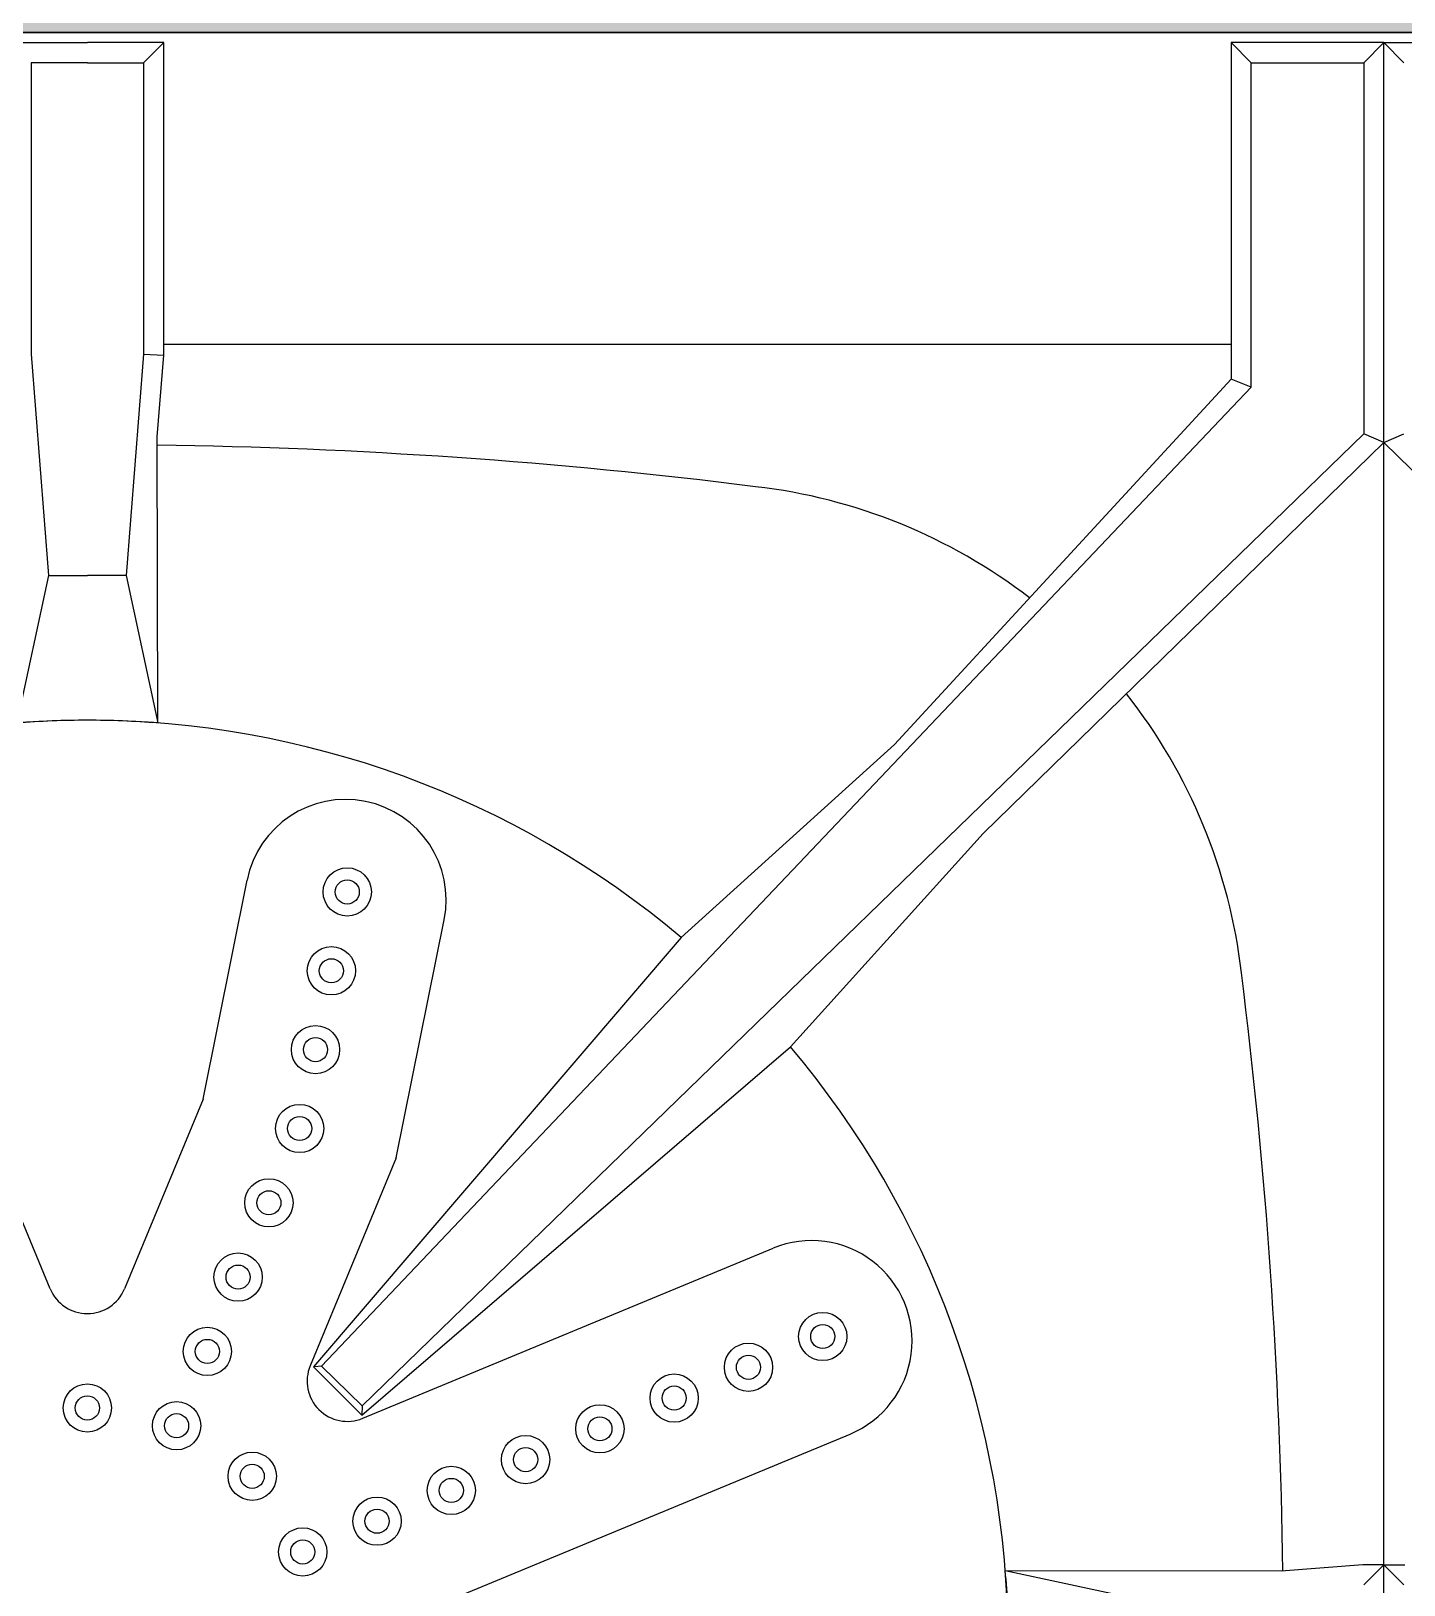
# Model space of a CAD drawing. Header units: metres. Extents: x 95 to 486, y 2972 to 3465.
# Drawn here: x 172.0454 to 172.2161, y 3246.5606 to 3246.7538 of the extents above; entities that cross this region are included whole.
import ezdxf

# ---------------------------------------------------------------- set-up
doc = ezdxf.new("R2010")
doc.units = ezdxf.units.M
doc.linetypes.add('ACAD_ISO03W100', pattern=[30, 12, -18])
for name, color, linetype in [('0_HOJA-CARATULA', 7, 'Continuous'), ('0_MUROS', 7, 'Continuous'), ('E_INOXIGAS', 1, 'Continuous'), ('INOXI', 1, 'Continuous'), ('XX', 2, 'Continuous')]:
    doc.layers.add(name, color=color, linetype=linetype)

# ---------------------------------------------------------------- blocks, each defined once
blk = doc.blocks.new('A$C607D168B')
at = {"color": 8}
for p, q in [((0.04381648862705578, -0.1566304003164936), (0.09486199934262274, -0.135486657479845)), ((0.06740743743621902, -0.17564088658761), (0.04381648862705667, -0.1658691956416067)), ((0.06740743743621902, -0.17564088658761), (0.09463200296863139, -0.1811214302956863)), ((0.06008834208675928, -0.1996690230368712), (0.03424940281792832, -0.1889661839543884)), ((0.02771658799354793, -0.1954989987787696), (0.04886033083019647, -0.2465445094943357)), ((0.06008834208675928, -0.1996690230368712), (0.08969826146842141, -0.2056297593862029)), ((0.004619599680765418, -0.2050660845878971), (0.02576334251741397, -0.2561115953034632))]:
    blk.add_line(p, q, dxfattribs=at)
for centre, radius in [((0.0290002020182083, -0.1612497979790497), 0.003), ((0.0290002020182083, -0.1612497979790497), 0.003), ((0.0290002020182083, -0.1612497979790497), 0.003), ((0.0290002020182083, -0.1612497979790497), 0.003), ((0.0290002020182083, -0.1612497979790497), 0.003), ((0.0290002020182083, -0.1612497979790497), 0.003), ((0.0290002020182083, -0.1612497979790497), 0.003), ((0.0290002020182083, -0.1612497979790497), 0.003), ((0.0290002020182083, -0.1612497979790497), 0.003), ((0.0290002020182083, -0.1612497979790497), 0.003), ((0.0290002020182083, -0.1612497979790497), 0.003), ((0.0290002020182083, -0.1612497979790497), 0.003), ((0.0290002020182083, -0.1612497979790497), 0.003), ((0.0290002020182083, -0.1612497979790497), 0.003), ((0.0290002020182083, -0.1612497979790497), 0.003), ((0.0290002020182083, -0.1612497979790497), 0.003), ((0.0290002020182083, -0.1612497979790497), 0.0015), ((0.0290002020182083, -0.1612497979790497), 0.0015), ((0.0290002020182083, -0.1612497979790497), 0.0015), ((0.0290002020182083, -0.1612497979790497), 0.0015), ((0.0290002020182083, -0.1612497979790497), 0.0015), ((0.0290002020182083, -0.1612497979790497), 0.0015), ((0.0290002020182083, -0.1612497979790497), 0.0015), ((0.0290002020182083, -0.1612497979790497), 0.0015), ((0.0290002020182083, -0.1612497979790497), 0.0015), ((0.0290002020182083, -0.1612497979790497), 0.0015), ((0.0290002020182083, -0.1612497979790497), 0.0015), ((0.0290002020182083, -0.1612497979790497), 0.0015), ((0.0290002020182083, -0.1612497979790497), 0.0015), ((0.0290002020182083, -0.1612497979790497), 0.0015), ((0.0290002020182083, -0.1612497979790497), 0.0015), ((0.0290002020182083, -0.1612497979790497), 0.0015), ((0.02679270846103599, -0.1723476175176373), 0.003), ((0.02679270846103599, -0.1723476175176373), 0.003), ((0.02679270846103599, -0.1723476175176373), 0.003), ((0.02679270846103599, -0.1723476175176373), 0.003), ((0.02679270846103599, -0.1723476175176373), 0.003), ((0.02679270846103599, -0.1723476175176373), 0.003), ((0.02679270846103599, -0.1723476175176373), 0.003), ((0.02679270846103599, -0.1723476175176373), 0.003), ((0.02679270846103599, -0.1723476175176373), 0.003), ((0.02679270846103599, -0.1723476175176373), 0.003), ((0.02679270846103599, -0.1723476175176373), 0.003), ((0.02679270846103599, -0.1723476175176373), 0.003), ((0.02679270846103599, -0.1723476175176373), 0.003), ((0.02679270846103599, -0.1723476175176373), 0.003), ((0.02679270846103599, -0.1723476175176373), 0.003), ((0.02679270846103599, -0.1723476175176373), 0.003), ((0.02679270846103599, -0.1723476175176373), 0.0015), ((0.02679270846103599, -0.1723476175176373), 0.0015), ((0.02679270846103599, -0.1723476175176373), 0.0015), ((0.02679270846103599, -0.1723476175176373), 0.0015), ((0.02679270846103599, -0.1723476175176373), 0.0015), ((0.02679270846103599, -0.1723476175176373), 0.0015), ((0.02679270846103599, -0.1723476175176373), 0.0015), ((0.02679270846103599, -0.1723476175176373), 0.0015), ((0.02679270846103599, -0.1723476175176373), 0.0015), ((0.02679270846103599, -0.1723476175176373), 0.0015), ((0.02679270846103599, -0.1723476175176373), 0.0015), ((0.02679270846103599, -0.1723476175176373), 0.0015), ((0.02679270846103599, -0.1723476175176373), 0.0015), ((0.02679270846103599, -0.1723476175176373), 0.0015), ((0.02679270846103599, -0.1723476175176373), 0.0015), ((0.02679270846103599, -0.1723476175176373), 0.0015), ((0.03603150378614917, -0.1761744518412875), 0.003), ((0.03603150378614917, -0.1761744518412875), 0.003), ((0.03603150378614917, -0.1761744518412875), 0.003), ((0.03603150378614917, -0.1761744518412875), 0.003), ((0.03603150378614917, -0.1761744518412875), 0.003), ((0.03603150378614917, -0.1761744518412875), 0.003), ((0.03603150378614917, -0.1761744518412875), 0.003), ((0.03603150378614917, -0.1761744518412875), 0.003), ((0.03603150378614917, -0.1761744518412875), 0.003), ((0.03603150378614917, -0.1761744518412875), 0.003), ((0.03603150378614917, -0.1761744518412875), 0.003), ((0.03603150378614917, -0.1761744518412875), 0.003), ((0.03603150378614917, -0.1761744518412875), 0.003), ((0.03603150378614917, -0.1761744518412875), 0.003), ((0.03603150378614917, -0.1761744518412875), 0.003), ((0.03603150378614917, -0.1761744518412875), 0.003), ((0.03603150378614917, -0.1761744518412875), 0.0015), ((0.03603150378614917, -0.1761744518412875), 0.0015), ((0.03603150378614917, -0.1761744518412875), 0.0015), ((0.03603150378614917, -0.1761744518412875), 0.0015), ((0.03603150378614917, -0.1761744518412875), 0.0015), ((0.03603150378614917, -0.1761744518412875), 0.0015), ((0.03603150378614917, -0.1761744518412875), 0.0015), ((0.03603150378614917, -0.1761744518412875), 0.0015), ((0.03603150378614917, -0.1761744518412875), 0.0015), ((0.03603150378614917, -0.1761744518412875), 0.0015), ((0.03603150378614917, -0.1761744518412875), 0.0015), ((0.03603150378614917, -0.1761744518412875), 0.0015), ((0.03603150378614917, -0.1761744518412875), 0.0015), ((0.03603150378614917, -0.1761744518412875), 0.0015), ((0.03603150378614917, -0.1761744518412875), 0.0015), ((0.03603150378614917, -0.1761744518412875), 0.0015), ((0.04527029911126235, -0.1800012861649378), 0.003), ((0.04527029911126146, -0.1800012861649387), 0.003), ((0.04527029911126235, -0.1800012861649378), 0.003), ((0.04527029911126146, -0.1800012861649387), 0.003), ((0.04527029911126235, -0.1800012861649378), 0.003), ((0.04527029911126235, -0.1800012861649378), 0.003), ((0.04527029911126235, -0.1800012861649378), 0.003), ((0.04527029911126235, -0.1800012861649378), 0.003), ((0.04527029911126235, -0.1800012861649378), 0.003), ((0.04527029911126146, -0.1800012861649387), 0.003), ((0.04527029911126146, -0.1800012861649387), 0.003), ((0.04527029911126146, -0.1800012861649387), 0.003), ((0.04527029911126146, -0.1800012861649387), 0.003), ((0.04527029911126146, -0.1800012861649387), 0.003), ((0.04527029911126235, -0.1800012861649378), 0.003), ((0.04527029911126235, -0.1800012861649378), 0.003), ((0.02050629867261833, -0.1817558946334588), 0.003), ((0.02050629867261833, -0.1817558946334588), 0.003), ((0.02050629867261833, -0.1817558946334588), 0.003), ((0.02050629867261833, -0.1817558946334588), 0.003), ((0.02050629867261833, -0.1817558946334588), 0.003), ((0.02050629867261833, -0.1817558946334588), 0.003), ((0.02050629867261833, -0.1817558946334588), 0.003), ((0.02050629867261833, -0.1817558946334588), 0.003), ((0.02050629867261833, -0.1817558946334596), 0.003), ((0.02050629867261833, -0.1817558946334588), 0.003), ((0.02050629867261833, -0.1817558946334588), 0.003), ((0.02050629867261833, -0.1817558946334588), 0.003), ((0.02050629867261833, -0.1817558946334588), 0.003), ((0.02050629867261833, -0.1817558946334588), 0.003), ((0.02050629867261833, -0.1817558946334588), 0.003), ((0.02050629867261833, -0.1817558946334588), 0.003), ((0.04527029911126235, -0.1800012861649378), 0.0015), ((0.04527029911126146, -0.1800012861649387), 0.0015), ((0.04527029911126235, -0.1800012861649378), 0.0015), ((0.04527029911126146, -0.1800012861649387), 0.0015), ((0.04527029911126235, -0.1800012861649378), 0.0015), ((0.04527029911126235, -0.1800012861649378), 0.0015), ((0.04527029911126235, -0.1800012861649378), 0.0015), ((0.04527029911126235, -0.1800012861649378), 0.0015), ((0.04527029911126235, -0.1800012861649378), 0.0015), ((0.04527029911126146, -0.1800012861649387), 0.0015), ((0.04527029911126146, -0.1800012861649387), 0.0015), ((0.04527029911126146, -0.1800012861649387), 0.0015), ((0.04527029911126146, -0.1800012861649387), 0.0015), ((0.04527029911126146, -0.1800012861649387), 0.0015), ((0.04527029911126235, -0.1800012861649378), 0.0015), ((0.04527029911126235, -0.1800012861649378), 0.0015), ((0.02050629867261833, -0.1817558946334588), 0.0015), ((0.02050629867261833, -0.1817558946334588), 0.0015), ((0.02050629867261833, -0.1817558946334588), 0.0015), ((0.02050629867261833, -0.1817558946334588), 0.0015), ((0.02050629867261833, -0.1817558946334588), 0.0015), ((0.02050629867261833, -0.1817558946334588), 0.0015), ((0.02050629867261833, -0.1817558946334588), 0.0015), ((0.02050629867261833, -0.1817558946334588), 0.0015), ((0.02050629867261833, -0.1817558946334596), 0.0015), ((0.02050629867261833, -0.1817558946334588), 0.0015), ((0.02050629867261833, -0.1817558946334588), 0.0015), ((0.02050629867261833, -0.1817558946334588), 0.0015), ((0.02050629867261833, -0.1817558946334588), 0.0015), ((0.02050629867261833, -0.1817558946334588), 0.0015), ((0.02050629867261833, -0.1817558946334588), 0.0015), ((0.02050629867261833, -0.1817558946334588), 0.0015), ((0.05450909443637464, -0.183828120488589), 0.003), ((0.05450909443637464, -0.1838281204885899), 0.003), ((0.05450909443637464, -0.183828120488589), 0.003), ((0.05450909443637464, -0.1838281204885899), 0.003), ((0.05450909443637464, -0.183828120488589), 0.003), ((0.05450909443637464, -0.183828120488589), 0.003), ((0.05450909443637464, -0.183828120488589), 0.003), ((0.05450909443637464, -0.1838281204885899), 0.003), ((0.05450909443637464, -0.183828120488589), 0.003), ((0.05450909443637464, -0.183828120488589), 0.003), ((0.05450909443637464, -0.183828120488589), 0.003), ((0.05450909443637464, -0.183828120488589), 0.003), ((0.05450909443637464, -0.183828120488589), 0.003), ((0.05450909443637464, -0.183828120488589), 0.003), ((0.05450909443637464, -0.183828120488589), 0.003), ((0.05450909443637464, -0.1838281204885899), 0.003), ((0.05450909443637464, -0.183828120488589), 0.0015), ((0.05450909443637464, -0.1838281204885899), 0.0015), ((0.05450909443637464, -0.183828120488589), 0.0015), ((0.05450909443637464, -0.1838281204885899), 0.0015), ((0.05450909443637464, -0.183828120488589), 0.0015), ((0.05450909443637464, -0.183828120488589), 0.0015), ((0.05450909443637464, -0.183828120488589), 0.0015), ((0.05450909443637464, -0.1838281204885899), 0.0015), ((0.05450909443637464, -0.183828120488589), 0.0015), ((0.05450909443637464, -0.183828120488589), 0.0015), ((0.05450909443637464, -0.183828120488589), 0.0015), ((0.05450909443637464, -0.183828120488589), 0.0015), ((0.05450909443637464, -0.183828120488589), 0.0015), ((0.05450909443637464, -0.183828120488589), 0.0015), ((0.05450909443637464, -0.183828120488589), 0.0015), ((0.05450909443637464, -0.1838281204885899), 0.0015), ((0.01109802155679596, -0.1880423044218773), 0.003), ((0.01109802155679596, -0.1880423044218773), 0.003), ((0.01109802155679596, -0.1880423044218773), 0.003), ((0.01109802155679596, -0.1880423044218773), 0.003), ((0.01109802155679596, -0.1880423044218773), 0.003), ((0.01109802155679596, -0.1880423044218773), 0.003), ((0.01109802155679596, -0.1880423044218773), 0.003), ((0.01109802155679596, -0.1880423044218773), 0.003), ((0.01109802155679596, -0.1880423044218773), 0.003), ((0.01109802155679596, -0.1880423044218773), 0.003), ((0.01109802155679596, -0.1880423044218773), 0.003), ((0.01109802155679596, -0.1880423044218773), 0.003), ((0.01109802155679596, -0.1880423044218773), 0.003), ((0.01109802155679596, -0.1880423044218773), 0.003), ((0.01109802155679596, -0.1880423044218773), 0.003), ((0.01109802155679596, -0.1880423044218773), 0.003), ((0.01109802155679596, -0.1880423044218773), 0.003), ((0.01109802155679596, -0.1880423044218773), 0.003), ((0.01109802155679596, -0.1880423044218773), 0.003), ((0.01109802155679596, -0.1880423044218773), 0.003), ((0.01109802155679596, -0.1880423044218773), 0.003), ((0.01109802155679596, -0.1880423044218773), 0.003), ((0.01109802155679596, -0.1880423044218773), 0.003), ((0.01109802155679596, -0.1880423044218773), 0.003), ((0.01109802155679596, -0.1880423044218773), 0.003), ((0.01109802155679596, -0.1880423044218773), 0.003), ((0.01109802155679596, -0.1880423044218773), 0.003), ((0.01109802155679596, -0.1880423044218773), 0.003), ((0.01109802155679596, -0.1880423044218773), 0.003), ((0.01109802155679596, -0.1880423044218773), 0.003), ((0.01109802155679596, -0.1880423044218773), 0.003), ((0.01109802155679596, -0.1880423044218773), 0.003), ((0.01109802155679596, -0.1880423044218773), 0.003), ((0.01109802155679596, -0.1880423044218773), 0.003), ((0.01109802155679596, -0.1880423044218773), 0.003), ((0.01109802155679596, -0.1880423044218773), 0.003), ((0.01109802155679596, -0.1880423044218773), 0.003), ((0.01109802155679596, -0.1880423044218773), 0.003), ((0.01109802155679596, -0.1880423044218773), 0.003), ((0.01109802155679596, -0.1880423044218773), 0.003), ((0.01109802155679596, -0.1880423044218773), 0.003), ((0.01109802155679596, -0.1880423044218773), 0.003), ((0.01109802155679596, -0.1880423044218773), 0.003), ((0.01109802155679596, -0.1880423044218773), 0.003), ((0.01109802155679596, -0.1880423044218773), 0.003), ((0.01109802155679596, -0.1880423044218773), 0.003), ((0.01109802155679596, -0.1880423044218773), 0.003), ((0.01109802155679596, -0.1880423044218773), 0.003), ((0.06374788976148782, -0.187654954812241), 0.003), ((0.06374788976148782, -0.187654954812241), 0.003), ((0.06374788976148782, -0.187654954812241), 0.003), ((0.06374788976148782, -0.187654954812241), 0.003), ((0.06374788976148782, -0.187654954812241), 0.003), ((0.06374788976148782, -0.187654954812241), 0.003), ((0.06374788976148782, -0.187654954812241), 0.003), ((0.06374788976148782, -0.187654954812241), 0.003), ((0.06374788976148782, -0.187654954812241), 0.003), ((0.06374788976148782, -0.187654954812241), 0.003), ((0.06374788976148782, -0.187654954812241), 0.003), ((0.06374788976148782, -0.187654954812241), 0.003), ((0.06374788976148782, -0.187654954812241), 0.003), ((0.06374788976148782, -0.187654954812241), 0.003), ((0.06374788976148782, -0.187654954812241), 0.003), ((0.06374788976148782, -0.187654954812241), 0.003), ((0.01109802155679596, -0.1880423044218773), 0.0015), ((0.01109802155679596, -0.1880423044218773), 0.0015), ((0.01109802155679596, -0.1880423044218773), 0.0015), ((0.01109802155679596, -0.1880423044218773), 0.0015), ((0.01109802155679596, -0.1880423044218773), 0.0015), ((0.01109802155679596, -0.1880423044218773), 0.0015), ((0.01109802155679596, -0.1880423044218773), 0.0015), ((0.01109802155679596, -0.1880423044218773), 0.0015), ((0.01109802155679596, -0.1880423044218773), 0.0015), ((0.01109802155679596, -0.1880423044218773), 0.0015), ((0.01109802155679596, -0.1880423044218773), 0.0015), ((0.01109802155679596, -0.1880423044218773), 0.0015), ((0.01109802155679596, -0.1880423044218773), 0.0015), ((0.01109802155679596, -0.1880423044218773), 0.0015), ((0.01109802155679596, -0.1880423044218773), 0.0015), ((0.01109802155679596, -0.1880423044218773), 0.0015), ((0.01109802155679596, -0.1880423044218773), 0.0015), ((0.01109802155679596, -0.1880423044218773), 0.0015), ((0.01109802155679596, -0.1880423044218773), 0.0015), ((0.01109802155679596, -0.1880423044218773), 0.0015), ((0.01109802155679596, -0.1880423044218773), 0.0015), ((0.01109802155679596, -0.1880423044218773), 0.0015), ((0.01109802155679596, -0.1880423044218773), 0.0015), ((0.01109802155679596, -0.1880423044218773), 0.0015), ((0.01109802155679596, -0.1880423044218773), 0.0015), ((0.01109802155679596, -0.1880423044218773), 0.0015), ((0.01109802155679596, -0.1880423044218773), 0.0015), ((0.01109802155679596, -0.1880423044218773), 0.0015), ((0.01109802155679596, -0.1880423044218773), 0.0015), ((0.01109802155679596, -0.1880423044218773), 0.0015), ((0.01109802155679596, -0.1880423044218773), 0.0015), ((0.01109802155679596, -0.1880423044218773), 0.0015), ((0.01109802155679596, -0.1880423044218773), 0.0015), ((0.01109802155679596, -0.1880423044218773), 0.0015), ((0.01109802155679596, -0.1880423044218773), 0.0015), ((0.01109802155679596, -0.1880423044218773), 0.0015), ((0.01109802155679596, -0.1880423044218773), 0.0015), ((0.01109802155679596, -0.1880423044218773), 0.0015), ((0.01109802155679596, -0.1880423044218773), 0.0015), ((0.01109802155679596, -0.1880423044218773), 0.0015), ((0.01109802155679596, -0.1880423044218773), 0.0015), ((0.01109802155679596, -0.1880423044218773), 0.0015), ((0.01109802155679596, -0.1880423044218773), 0.0015), ((0.01109802155679596, -0.1880423044218773), 0.0015), ((0.01109802155679596, -0.1880423044218773), 0.0015), ((0.01109802155679596, -0.1880423044218773), 0.0015), ((0.01109802155679596, -0.1880423044218773), 0.0015), ((0.01109802155679596, -0.1880423044218773), 0.0015), ((0.06374788976148782, -0.187654954812241), 0.0015), ((0.06374788976148782, -0.187654954812241), 0.0015), ((0.06374788976148782, -0.187654954812241), 0.0015), ((0.06374788976148782, -0.187654954812241), 0.0015), ((0.06374788976148782, -0.187654954812241), 0.0015), ((0.06374788976148782, -0.187654954812241), 0.0015), ((0.06374788976148782, -0.187654954812241), 0.0015), ((0.06374788976148782, -0.187654954812241), 0.0015), ((0.06374788976148782, -0.187654954812241), 0.0015), ((0.06374788976148782, -0.187654954812241), 0.0015), ((0.06374788976148782, -0.187654954812241), 0.0015), ((0.06374788976148782, -0.187654954812241), 0.0015), ((0.06374788976148782, -0.187654954812241), 0.0015), ((0.06374788976148782, -0.187654954812241), 0.0015), ((0.06374788976148782, -0.187654954812241), 0.0015), ((0.06374788976148782, -0.187654954812241), 0.0015), ((0.07355122139769676, -0.1896284514123252), 0.003), ((0.07355122139769676, -0.1896284514123252), 0.003), ((0.07355122139769676, -0.1896284514123252), 0.003), ((0.07355122139769676, -0.1896284514123252), 0.003), ((0.07355122139769676, -0.1896284514123252), 0.003), ((0.07355122139769676, -0.1896284514123252), 0.003), ((0.07355122139769676, -0.1896284514123252), 0.003), ((0.07355122139769676, -0.1896284514123252), 0.003), ((0.07355122139769676, -0.1896284514123252), 0.003), ((0.07355122139769676, -0.1896284514123252), 0.003), ((0.07355122139769676, -0.1896284514123252), 0.003), ((0.07355122139769676, -0.1896284514123252), 0.003), ((0.07355122139769499, -0.1896284514123261), 0.003), ((0.07355122139769676, -0.1896284514123252), 0.003), ((0.07355122139769676, -0.1896284514123252), 0.003), ((0.07355122139769676, -0.1896284514123252), 0.003), ((0.07355122139769676, -0.1896284514123252), 0.0015), ((0.07355122139769676, -0.1896284514123252), 0.0015), ((0.07355122139769676, -0.1896284514123252), 0.0015), ((0.07355122139769676, -0.1896284514123252), 0.0015), ((0.07355122139769676, -0.1896284514123252), 0.0015), ((0.07355122139769676, -0.1896284514123252), 0.0015), ((0.07355122139769676, -0.1896284514123252), 0.0015), ((0.07355122139769676, -0.1896284514123252), 0.0015), ((0.07355122139769676, -0.1896284514123252), 0.0015), ((0.07355122139769676, -0.1896284514123252), 0.0015), ((0.07355122139769676, -0.1896284514123252), 0.0015), ((0.07355122139769676, -0.1896284514123252), 0.0015), ((0.07355122139769499, -0.1896284514123261), 0.0015), ((0.07355122139769676, -0.1896284514123252), 0.0015), ((0.07355122139769676, -0.1896284514123252), 0.0015), ((0.07355122139769676, -0.1896284514123252), 0.0015), ((0.08335455303390216, -0.1916019480124094), 0.003), ((0.08335455303390216, -0.1916019480124094), 0.003), ((0.08335455303390216, -0.1916019480124094), 0.003), ((0.08335455303390216, -0.1916019480124094), 0.003), ((0.08335455303390216, -0.1916019480124094), 0.003), ((0.08335455303390216, -0.1916019480124094), 0.003), ((0.08335455303390216, -0.1916019480124094), 0.003), ((0.08335455303390216, -0.1916019480124094), 0.003), ((0.08335455303390216, -0.1916019480124094), 0.003), ((0.08335455303390216, -0.1916019480124094), 0.003), ((0.08335455303390216, -0.1916019480124094), 0.003), ((0.08335455303390216, -0.1916019480124094), 0.003), ((0.08335455303390216, -0.1916019480124094), 0.003), ((0.08335455303390216, -0.1916019480124094), 0.003), ((0.08335455303390216, -0.1916019480124094), 0.003), ((0.08335455303390216, -0.1916019480124094), 0.003), ((0.08335455303390216, -0.1916019480124094), 0.0015), ((0.08335455303390216, -0.1916019480124094), 0.0015), ((0.08335455303390216, -0.1916019480124094), 0.0015), ((0.08335455303390216, -0.1916019480124094), 0.0015), ((0.08335455303390216, -0.1916019480124094), 0.0015), ((0.08335455303390216, -0.1916019480124094), 0.0015), ((0.08335455303390216, -0.1916019480124094), 0.0015), ((0.08335455303390216, -0.1916019480124094), 0.0015), ((0.08335455303390216, -0.1916019480124094), 0.0015), ((0.08335455303390216, -0.1916019480124094), 0.0015), ((0.08335455303390216, -0.1916019480124094), 0.0015), ((0.08335455303390216, -0.1916019480124094), 0.0015), ((0.08335455303390216, -0.1916019480124094), 0.0015), ((0.08335455303390216, -0.1916019480124094), 0.0015), ((0.08335455303390216, -0.1916019480124094), 0.0015), ((0.08335455303390216, -0.1916019480124094), 0.0015), ((0.09315788467010933, -0.1935754446124944), 0.003), ((0.09315788467010933, -0.1935754446124944), 0.003), ((0.09315788467010844, -0.1935754446124935), 0.003), ((0.09315788467010844, -0.1935754446124935), 0.003), ((0.09315788467010844, -0.1935754446124935), 0.003), ((0.09315788467010844, -0.1935754446124935), 0.003), ((0.09315788467010844, -0.1935754446124935), 0.003), ((0.09315788467010933, -0.1935754446124944), 0.003), ((0.09315788467010933, -0.1935754446124944), 0.003), ((0.09315788467010844, -0.1935754446124935), 0.003), ((0.09315788467010844, -0.1935754446124935), 0.003), ((0.09315788467010933, -0.1935754446124944), 0.003), ((0.09315788467010933, -0.1935754446124944), 0.003), ((0.09315788467010933, -0.1935754446124944), 0.003), ((0.09315788467010933, -0.1935754446124944), 0.003), ((0.09315788467010933, -0.1935754446124944), 0.003), ((0.09315788467010933, -0.1935754446124944), 0.0015), ((0.09315788467010933, -0.1935754446124944), 0.0015), ((0.09315788467010844, -0.1935754446124935), 0.0015), ((0.09315788467010844, -0.1935754446124935), 0.0015), ((0.09315788467010844, -0.1935754446124935), 0.0015), ((0.09315788467010844, -0.1935754446124935), 0.0015), ((0.09315788467010844, -0.1935754446124935), 0.0015), ((0.09315788467010933, -0.1935754446124944), 0.0015), ((0.09315788467010933, -0.1935754446124944), 0.0015), ((0.09315788467010844, -0.1935754446124935), 0.0015), ((0.09315788467010844, -0.1935754446124935), 0.0015), ((0.09315788467010933, -0.1935754446124944), 0.0015), ((0.09315788467010933, -0.1935754446124944), 0.0015), ((0.09315788467010933, -0.1935754446124944), 0.0015), ((0.09315788467010933, -0.1935754446124944), 0.0015), ((0.09315788467010933, -0.1935754446124944), 0.0015), ((0.01492485588044712, -0.1972810997469896), 0.003), ((0.01492485588044712, -0.1972810997469896), 0.003), ((0.01492485588044712, -0.1972810997469896), 0.003), ((0.01492485588044712, -0.1972810997469896), 0.003), ((0.01492485588044712, -0.1972810997469896), 0.003), ((0.01492485588044712, -0.1972810997469896), 0.003), ((0.01492485588044712, -0.1972810997469896), 0.003), ((0.01492485588044712, -0.1972810997469896), 0.003), ((0.01492485588044712, -0.1972810997469896), 0.003), ((0.01492485588044712, -0.1972810997469896), 0.003), ((0.01492485588044712, -0.1972810997469896), 0.003), ((0.01492485588044712, -0.1972810997469896), 0.003), ((0.01492485588044712, -0.1972810997469896), 0.003), ((0.01492485588044712, -0.1972810997469896), 0.003), ((0.01492485588044712, -0.1972810997469896), 0.003), ((0.01492485588044712, -0.1972810997469896), 0.003), ((0.01492485588044712, -0.1972810997469896), 0.0015), ((0.01492485588044712, -0.1972810997469896), 0.0015), ((0.01492485588044712, -0.1972810997469896), 0.0015), ((0.01492485588044712, -0.1972810997469896), 0.0015), ((0.01492485588044712, -0.1972810997469896), 0.0015), ((0.01492485588044712, -0.1972810997469896), 0.0015), ((0.01492485588044712, -0.1972810997469896), 0.0015), ((0.01492485588044712, -0.1972810997469896), 0.0015), ((0.01492485588044712, -0.1972810997469896), 0.0015), ((0.01492485588044712, -0.1972810997469896), 0.0015), ((0.01492485588044712, -0.1972810997469896), 0.0015), ((0.01492485588044712, -0.1972810997469896), 0.0015), ((0.01492485588044712, -0.1972810997469896), 0.0015), ((0.01492485588044712, -0.1972810997469896), 0.0015), ((0.01492485588044712, -0.1972810997469896), 0.0015), ((0.01492485588044712, -0.1972810997469896), 0.0015), ((0.01875169020409739, -0.2065198950721019), 0.003), ((0.01875169020409739, -0.2065198950721019), 0.003), ((0.01875169020409739, -0.2065198950721019), 0.003), ((0.01875169020409739, -0.2065198950721019), 0.003), ((0.01875169020409739, -0.2065198950721019), 0.003), ((0.01875169020409739, -0.2065198950721019), 0.003), ((0.01875169020409739, -0.2065198950721019), 0.003), ((0.01875169020409739, -0.2065198950721019), 0.003), ((0.01875169020409739, -0.2065198950721019), 0.003), ((0.01875169020409739, -0.2065198950721019), 0.003), ((0.01875169020409739, -0.2065198950721019), 0.003), ((0.01875169020409739, -0.2065198950721019), 0.003), ((0.01875169020409739, -0.2065198950721019), 0.003), ((0.01875169020409739, -0.2065198950721019), 0.003), ((0.01875169020409739, -0.2065198950721019), 0.003), ((0.01875169020409739, -0.2065198950721019), 0.003), ((0.01875169020409739, -0.2065198950721019), 0.0015), ((0.01875169020409739, -0.2065198950721019), 0.0015), ((0.01875169020409739, -0.2065198950721019), 0.0015), ((0.01875169020409739, -0.2065198950721019), 0.0015), ((0.01875169020409739, -0.2065198950721019), 0.0015), ((0.01875169020409739, -0.2065198950721019), 0.0015), ((0.01875169020409739, -0.2065198950721019), 0.0015), ((0.01875169020409739, -0.2065198950721019), 0.0015), ((0.01875169020409739, -0.2065198950721019), 0.0015), ((0.01875169020409739, -0.2065198950721019), 0.0015), ((0.01875169020409739, -0.2065198950721019), 0.0015), ((0.01875169020409739, -0.2065198950721019), 0.0015), ((0.01875169020409739, -0.2065198950721019), 0.0015), ((0.01875169020409739, -0.2065198950721019), 0.0015), ((0.01875169020409739, -0.2065198950721019), 0.0015), ((0.01875169020409739, -0.2065198950721019), 0.0015), ((0.02257852452774856, -0.215758690397216), 0.003), ((0.02257852452774856, -0.215758690397216), 0.003), ((0.02257852452774856, -0.2157586903972151), 0.003), ((0.02257852452774856, -0.2157586903972151), 0.003), ((0.02257852452774856, -0.2157586903972151), 0.003), ((0.02257852452774856, -0.2157586903972151), 0.003), ((0.02257852452774856, -0.2157586903972151), 0.003), ((0.02257852452774856, -0.215758690397216), 0.003), ((0.02257852452774856, -0.215758690397216), 0.003), ((0.02257852452774856, -0.2157586903972151), 0.003), ((0.02257852452774856, -0.215758690397216), 0.003), ((0.02257852452774856, -0.215758690397216), 0.003), ((0.02257852452774856, -0.2157586903972151), 0.003), ((0.02257852452774856, -0.215758690397216), 0.003), ((0.02257852452774856, -0.215758690397216), 0.003), ((0.02257852452774856, -0.215758690397216), 0.003), ((0.02257852452774856, -0.215758690397216), 0.0015), ((0.02257852452774856, -0.215758690397216), 0.0015), ((0.02257852452774856, -0.2157586903972151), 0.0015), ((0.02257852452774856, -0.2157586903972151), 0.0015), ((0.02257852452774856, -0.2157586903972151), 0.0015), ((0.02257852452774856, -0.2157586903972151), 0.0015), ((0.02257852452774856, -0.2157586903972151), 0.0015), ((0.02257852452774856, -0.215758690397216), 0.0015), ((0.02257852452774856, -0.215758690397216), 0.0015), ((0.02257852452774856, -0.2157586903972151), 0.0015), ((0.02257852452774856, -0.215758690397216), 0.0015), ((0.02257852452774856, -0.215758690397216), 0.0015), ((0.02257852452774856, -0.2157586903972151), 0.0015), ((0.02257852452774856, -0.215758690397216), 0.0015), ((0.02257852452774856, -0.215758690397216), 0.0015), ((0.02257852452774856, -0.215758690397216), 0.0015), ((0.02640535885139972, -0.2249974857223282), 0.003), ((0.02640535885139972, -0.2249974857223282), 0.003), ((0.02640535885139972, -0.2249974857223282), 0.003), ((0.02640535885139972, -0.2249974857223282), 0.003), ((0.02640535885139972, -0.2249974857223282), 0.003), ((0.02640535885139972, -0.2249974857223282), 0.003), ((0.02640535885139972, -0.2249974857223282), 0.003), ((0.02640535885139972, -0.2249974857223282), 0.003), ((0.02640535885139972, -0.2249974857223282), 0.003), ((0.02640535885139972, -0.2249974857223282), 0.003), ((0.02640535885139972, -0.2249974857223282), 0.003), ((0.02640535885139972, -0.2249974857223282), 0.003), ((0.02640535885139972, -0.2249974857223282), 0.003), ((0.02640535885139972, -0.2249974857223282), 0.003), ((0.02640535885139972, -0.2249974857223282), 0.003), ((0.02640535885139972, -0.2249974857223282), 0.003), ((0.02640535885139972, -0.2249974857223282), 0.0015), ((0.02640535885139972, -0.2249974857223282), 0.0015), ((0.02640535885139972, -0.2249974857223282), 0.0015), ((0.02640535885139972, -0.2249974857223282), 0.0015), ((0.02640535885139972, -0.2249974857223282), 0.0015), ((0.02640535885139972, -0.2249974857223282), 0.0015), ((0.02640535885139972, -0.2249974857223282), 0.0015), ((0.02640535885139972, -0.2249974857223282), 0.0015), ((0.02640535885139972, -0.2249974857223282), 0.0015), ((0.02640535885139972, -0.2249974857223282), 0.0015), ((0.02640535885139972, -0.2249974857223282), 0.0015), ((0.02640535885139972, -0.2249974857223282), 0.0015), ((0.02640535885139972, -0.2249974857223282), 0.0015), ((0.02640535885139972, -0.2249974857223282), 0.0015), ((0.02640535885139972, -0.2249974857223282), 0.0015), ((0.02640535885139972, -0.2249974857223282), 0.0015), ((0.03023219317504999, -0.2342362810474414), 0.003), ((0.03023219317504999, -0.2342362810474414), 0.003), ((0.03023219317504999, -0.2342362810474414), 0.003), ((0.03023219317504999, -0.2342362810474414), 0.003), ((0.03023219317504999, -0.2342362810474414), 0.003), ((0.03023219317504999, -0.2342362810474414), 0.003), ((0.03023219317504999, -0.2342362810474414), 0.003), ((0.03023219317504999, -0.2342362810474414), 0.003), ((0.03023219317504999, -0.2342362810474414), 0.003), ((0.03023219317504999, -0.2342362810474414), 0.003), ((0.03023219317504999, -0.2342362810474414), 0.003), ((0.03023219317504999, -0.2342362810474414), 0.003), ((0.03023219317504999, -0.2342362810474414), 0.003), ((0.03023219317504999, -0.2342362810474414), 0.003), ((0.03023219317504999, -0.2342362810474414), 0.003), ((0.03023219317504999, -0.2342362810474414), 0.003), ((0.03023219317504999, -0.2342362810474414), 0.0015), ((0.03023219317504999, -0.2342362810474414), 0.0015), ((0.03023219317504999, -0.2342362810474414), 0.0015), ((0.03023219317504999, -0.2342362810474414), 0.0015), ((0.03023219317504999, -0.2342362810474414), 0.0015), ((0.03023219317504999, -0.2342362810474414), 0.0015), ((0.03023219317504999, -0.2342362810474414), 0.0015), ((0.03023219317504999, -0.2342362810474414), 0.0015), ((0.03023219317504999, -0.2342362810474414), 0.0015), ((0.03023219317504999, -0.2342362810474414), 0.0015), ((0.03023219317504999, -0.2342362810474414), 0.0015), ((0.03023219317504999, -0.2342362810474414), 0.0015), ((0.03023219317504999, -0.2342362810474414), 0.0015), ((0.03023219317504999, -0.2342362810474414), 0.0015), ((0.03023219317504999, -0.2342362810474414), 0.0015), ((0.03023219317504999, -0.2342362810474414), 0.0015), ((0.03405902749870116, -0.2434750763725537), 0.003), ((0.03405902749870116, -0.2434750763725537), 0.003), ((0.03405902749870116, -0.2434750763725537), 0.003), ((0.03405902749870116, -0.2434750763725537), 0.003), ((0.03405902749870116, -0.2434750763725537), 0.003), ((0.03405902749870116, -0.2434750763725537), 0.003), ((0.03405902749870116, -0.2434750763725537), 0.003), ((0.03405902749870116, -0.2434750763725537), 0.003), ((0.03405902749870116, -0.2434750763725537), 0.003), ((0.03405902749870116, -0.2434750763725537), 0.003), ((0.03405902749870116, -0.2434750763725537), 0.003), ((0.03405902749870116, -0.2434750763725537), 0.003), ((0.03405902749870116, -0.2434750763725537), 0.003), ((0.03405902749870116, -0.2434750763725537), 0.003), ((0.03405902749870116, -0.2434750763725537), 0.003), ((0.03405902749870116, -0.2434750763725537), 0.003), ((0.03405902749870116, -0.2434750763725537), 0.0015), ((0.03405902749870116, -0.2434750763725537), 0.0015), ((0.03405902749870116, -0.2434750763725537), 0.0015), ((0.03405902749870116, -0.2434750763725537), 0.0015), ((0.03405902749870116, -0.2434750763725537), 0.0015), ((0.03405902749870116, -0.2434750763725537), 0.0015), ((0.03405902749870116, -0.2434750763725537), 0.0015), ((0.03405902749870116, -0.2434750763725537), 0.0015), ((0.03405902749870116, -0.2434750763725537), 0.0015), ((0.03405902749870116, -0.2434750763725537), 0.0015), ((0.03405902749870116, -0.2434750763725537), 0.0015), ((0.03405902749870116, -0.2434750763725537), 0.0015), ((0.03405902749870116, -0.2434750763725537), 0.0015), ((0.03405902749870116, -0.2434750763725537), 0.0015), ((0.03405902749870116, -0.2434750763725537), 0.0015), ((0.03405902749870116, -0.2434750763725537), 0.0015), ((0.03788586182235232, -0.2527138716976669), 0.003), ((0.03788586182235232, -0.2527138716976669), 0.003), ((0.03788586182235232, -0.2527138716976669), 0.003), ((0.03788586182235232, -0.2527138716976669), 0.003), ((0.03788586182235232, -0.2527138716976669), 0.003), ((0.03788586182235232, -0.2527138716976669), 0.003), ((0.03788586182235232, -0.2527138716976669), 0.003), ((0.03788586182235232, -0.2527138716976669), 0.003), ((0.03788586182235232, -0.2527138716976669), 0.003), ((0.03788586182235232, -0.2527138716976669), 0.003), ((0.03788586182235232, -0.2527138716976669), 0.003), ((0.03788586182235232, -0.2527138716976669), 0.003), ((0.03788586182235232, -0.2527138716976669), 0.003), ((0.03788586182235232, -0.2527138716976669), 0.003), ((0.03788586182235232, -0.2527138716976669), 0.003), ((0.03788586182235232, -0.2527138716976669), 0.003), ((0.03788586182235232, -0.2527138716976669), 0.0015), ((0.03788586182235232, -0.2527138716976669), 0.0015), ((0.03788586182235232, -0.2527138716976669), 0.0015), ((0.03788586182235232, -0.2527138716976669), 0.0015), ((0.03788586182235232, -0.2527138716976669), 0.0015), ((0.03788586182235232, -0.2527138716976669), 0.0015), ((0.03788586182235232, -0.2527138716976669), 0.0015), ((0.03788586182235232, -0.2527138716976669), 0.0015), ((0.03788586182235232, -0.2527138716976669), 0.0015), ((0.03788586182235232, -0.2527138716976669), 0.0015), ((0.03788586182235232, -0.2527138716976669), 0.0015), ((0.03788586182235232, -0.2527138716976669), 0.0015), ((0.03788586182235232, -0.2527138716976669), 0.0015), ((0.03788586182235232, -0.2527138716976669), 0.0015), ((0.03788586182235232, -0.2527138716976669), 0.0015), ((0.03788586182235232, -0.2527138716976669), 0.0015)]:
    blk.add_circle(centre, radius, dxfattribs=at)
for centre, radius, start, end in [((0.04572990578888181, -0.1612497979790497), 0.005, 112.5, 247.499999999982), ((0.0921651322185264, -0.1933755948409441), 0.01249999999999999, 258.617983012851, 78.61798301285089), ((0.03233598565610318, -0.1935855816169445), 0.005, 67.49999999998201, 202.5), ((0.03731183667380478, -0.2513280523988994), 0.01250000000000006, 202.5, 22.49999999999999)]:
    blk.add_arc(centre, radius, start, end, dxfattribs=at)
at = {"layer": 'INOXI', "color": 8}
for p, q in [((0, 0), (0.009500000000002728, 0)), ((0, 0), (0.1612499999999955, 0)), ((0.009500000000002728, 0), (0.009500000000002728, -0.002598935720357076)), ((0.1490280567700211, 0), (0.1501005050633921, -0.002499999999940883)), ((0.1962499999999636, -0.002499999999940883), (0.1987500000000182, 0)), ((0.1324999999999363, -0.1564300000000003), (0.1141643246812691, -0.1524888944725262)), ((0.1324999999999363, -0.1660699999999906), (0.1141643246812691, -0.1700111055274647)), ((0.1962499999999636, -0.1682499999999436), (0.1987500000000182, -0.1707499999999982)), ((0.03419828780010903, -0.1904985403317596), (0.03412607917766763, -0.1893638319214688)), ((0.02924854033176416, -0.1954482878001045), (0.02811342788220372, -0.1953764832169327)), ((0.004819999999995161, -0.2937499999999318), (0.008761105527469226, -0.2754143246812646)), ((0.008695120739275808, -0.3097477708525957), (0.008761105527469226, -0.2754143246812646)), ((0.1558994949366479, -0.30600000000004), (0.1568972826512436, -0.3034999999999854)), ((0.1962499999999636, -0.30600000000004), (0.1987500000000182, -0.3034999999999854)), ((0.009500000000002728, -0.3199010642795201), (0.008695120739275808, -0.3097477708525957)), ((0.009500000000002728, -0.3224999999999909), (0.009500000000002728, -0.3199010642795201)), ((0.1490280567700211, -0.3224999999999909), (0.1501005050633921, -0.3199999999999363)), ((0.1962499999999636, -0.3199999999999363), (0.1987500000000182, -0.3224999999999909)), ((0, -0.3224999999999909), (0.009500000000002728, -0.3224999999999909)), ((0, -0.3224999999999909), (0.1612499999999955, -0.3224999999999909))]:
    blk.add_line(p, q, dxfattribs=at)
at = {"layer": 'INOXI', "color": 8, "linetype": 'ACAD_ISO03W100'}
for p, q in [((0.009500000000002728, 0), (0.006999999999948159, -0.002499999999940883)), ((0.1599999999999682, -0.1682499999999436), (0.159901064279552, -0.1707499999999982)), ((0.009500000000002728, -0.3224999999999909), (0.006999999999948159, -0.3199999999999363))]:
    blk.add_line(p, q, dxfattribs=at)
at = {"layer": 'INOXI', "color": 8}
for points in [[(0.03412607917755395, -0.1331361680785221), (0.02811342788209004, -0.1271235167830582), (0.07390626775554665, -0.07379650615075661), (0.1004380503874245, -0.04983995541533659), (0.1490280567699074, 0), (0.1987499999999045, 0), (0.1987499999999045, -0.01900000000000546), (0.1568972826511299, -0.01900000000000546), (0.1114717286905034, -0.06088041445366343), (0.08749538290464898, -0.08739332819345691), (0.03412607917755395, -0.1331361680785221)], [(0.1141643246812691, -0.1524888944725262), (0.1497477708525139, -0.1525548792607196), (0.159901064279552, -0.1517499999999927), (0.1987499999999045, -0.1517499999999927), (0.1987499999999045, -0.1612499999999955)], [(0.1141643246812691, -0.1700111055274647), (0.1497477708525139, -0.1699451207392713), (0.159901064279552, -0.1707499999999982), (0.1987499999999045, -0.1707499999999982), (0.1987499999999045, -0.1612499999999955)], [(0.1612499999998818, -0.1707499999999982), (0.1612499999998818, -0.3034999999999854)], [(0.03412607917755395, -0.1893638319214688), (0.02811342788209004, -0.1953764832169327), (0.07390626775554665, -0.2487034938492343), (0.1004380503874245, -0.2726600445846543), (0.1490280567699074, -0.3224999999999909), (0.1987499999999045, -0.3224999999999909), (0.1987499999999045, -0.3034999999999854), (0.1568972826511299, -0.3034999999999854), (0.1114717286905034, -0.2616195855463275), (0.08749538290464898, -0.2351066718066477), (0.03412607917755395, -0.1893638319214688)]]:
    blk.add_lwpolyline(points, dxfattribs=at)
at = {"layer": 'INOXI', "color": 9}
for points in [[(0.1962499999999636, -0.1612499999999955), (0.1962499999999636, -0.1542500000000473), (0.1599999999999682, -0.1542500000000473), (0.1324999999999363, -0.1564300000000003), (0.1324999999999363, -0.1612499999999955)], [(0.1962499999999636, -0.1612499999999955), (0.1962499999999636, -0.1682500000000573), (0.1599999999999682, -0.1682500000000573), (0.1324999999999363, -0.1660699999999906), (0.1324999999999363, -0.1612499999999955)], [(0.1962499999999636, -0.32000000000005), (0.1501005050632784, -0.32000000000005), (0.02924854033176416, -0.1954482878001045), (0.03418906781462283, -0.1903536546568603), (0.1558994949365342, -0.30600000000004), (0.1962499999999636, -0.30600000000004), (0.1962499999999636, -0.32000000000005), (0.1962499999999636, -0.32000000000005)]]:
    blk.add_lwpolyline(points, dxfattribs=at)
at = {"layer": 'INOXI', "color": 8}
for centre, radius, start, end in [((0, -0.1612499999999955), 0.1145, 0, 40.16840729463171), ((0, -0.1612499999999955), 0.114499999999998, 0, 4.388344858627786), ((0, -0.1612499999999955), 0.1145, 319.8315927053683, 0), ((0, -0.1612499999999955), 0.114499999999998, 355.6116551413722, 0), ((-0.5170000000000528, -0.1612335606749866), 0.6657500000000001, 352.8270596127524, 359.2500759311271), ((0.0752421860213417, -0.2364874011416305), 0.06875000000000002, 322.3990500572828, 353.4227512858459), ((0, -0.1612499999999955), 0.1145, 270, 310.2008926530499), ((0, -0.1834901280413987), 0.09234075426353465, 270, 275.4442976642137), ((0.07523740114163502, -0.2364921860213371), 0.06875, 276.5772487141605, 308.2581852053846), ((-1.643932500883238e-05, 0.3557500000000573), 0.6657500000000001, 270.7510863820049, 277.1729403872475)]:
    blk.add_arc(centre, radius, start, end, dxfattribs=at)
blk = doc.blocks.new('A-800-2H')
at = {"color": 81}
blk.add_line((0.4000000000000909, 0), (0.4000000000000909, -0.7799999999997456), dxfattribs=at)
at = {"layer": 'XX', "color": 81, "ltscale": 0.5}
for p in [(0.1999995432381012, -0.05499999999956184), (0.2000000000000908, -0.3774999999995527)]:
    blk.add_blockref('A$C607D168B', p, dxfattribs=at)

msp = doc.modelspace()

# ---------------------------------------------------------------- hatches: boundary and pattern name
at = {"layer": '0_MUROS'}
h = msp.add_hatch(color=256, dxfattribs=at)
h.paths.add_polyline_path([(181.3361088607143, 3246.903620694815), (171.8361088607143, 3246.903620694815), (171.8361088607143, 3246.753620694814), (181.1861088607144, 3246.753620694814), (181.1861088607144, 3244.053622823433), (181.3361088607143, 3244.053622823433)])
h.paths.add_polyline_path([(181.3361088607143, 3243.153622823434), (181.3361088607143, 3243.253622823433), (181.1861088607143, 3243.253622823433), (181.1861088607143, 3243.153622823434), (171.8361088607143, 3243.153622823434), (171.8361088607143, 3243.003622823433), (177.1861088607144, 3243.003622823433), (177.1861088607144, 3242.303622823434), (177.2861088607144, 3242.303622823434), (177.2861088607144, 3243.003622823433), (181.1861088607144, 3243.003622823433), (181.1861088607143, 3242.103622823433), (181.3361088607143, 3242.103622823433)])

# ---------------------------------------------------------------- linework, layer by layer
at = {"layer": '0_HOJA-CARATULA'}
msp.add_circle((196.2281139537866, 3222.458912030291), 101.1095342882189, dxfattribs=at)
at = {"layer": '0_MUROS'}
msp.add_line((181.1861088607144, 3246.753620694814), (171.8361088607143, 3246.753620694814), dxfattribs=at)

# ---------------------------------------------------------------- block references
at = {"layer": 'E_INOXIGAS', "rotation": 90}
msp.add_blockref('A-800-2H', (171.8361088607143, 3246.353620694815), dxfattribs=at)

doc.saveas('drawing.dxf')
